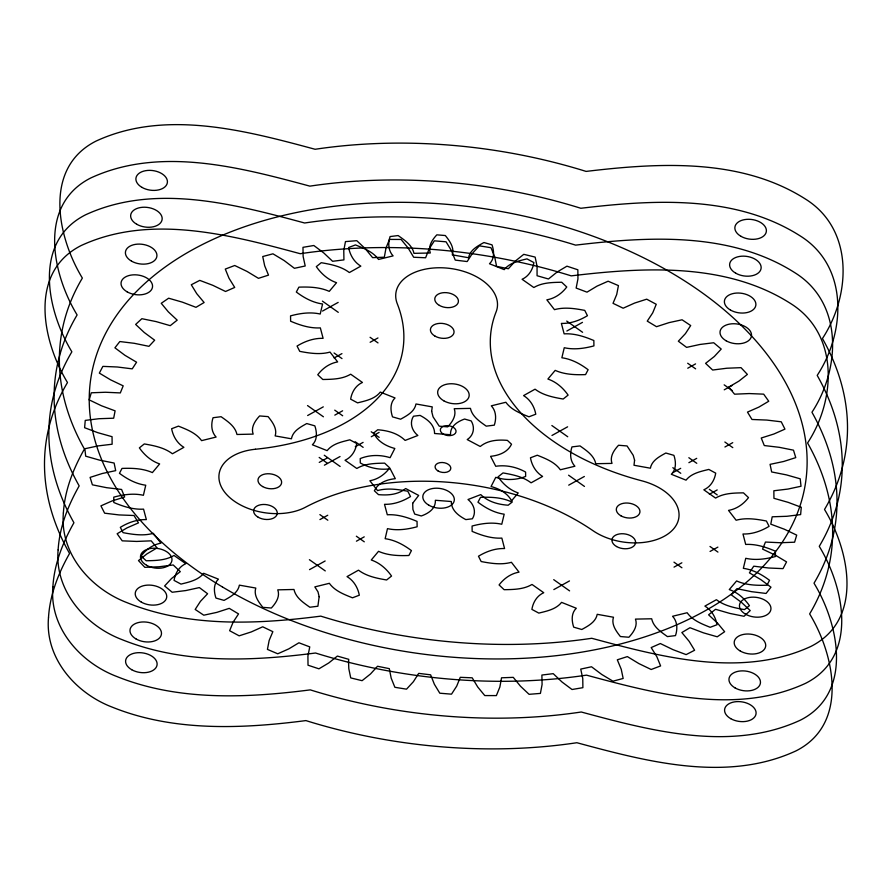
<?xml version="1.0" encoding="UTF-8"?>
<svg xmlns="http://www.w3.org/2000/svg" width="892" height="892" viewBox="0 0 892 892"><rect width="100%" height="100%" fill="white"/><g stroke="black" fill="none" stroke-linecap="round" stroke-linejoin="round"><path stroke-width="1.34" d="M322.525 311.063L338.168 302.41M334.11 357.948L341.937 353.622M370.135 342.272L377.963 337.945M307.651 415.516L323.294 406.852M334.801 415.126L342.617 410.799M319.247 462.402L327.063 458.075M371.284 436.734L379.1 432.408M355.272 446.714L363.1 442.387M324.387 465.189L340.03 456.537M566.844 331.021L582.476 322.369M319.938 519.579L327.754 515.253M356.421 541.188L364.237 536.85M309.524 569.631L325.156 560.979M551.97 435.463L567.613 426.811M687.754 368.218L695.57 363.891M724.237 389.815L732.053 385.489M568.706 485.148L584.349 476.484M688.892 462.68L696.719 458.354M672.891 472.66L680.707 468.333M724.928 446.992L732.745 442.666M709.363 494.268L717.19 489.942M553.832 589.59L569.475 580.937M674.029 567.122L681.856 562.796M710.054 551.446L717.882 547.119M724.17 384.842L732.109 390.462M687.687 363.245L695.637 368.853M566.721 321.075L582.599 332.303M724.861 442.019L732.8 447.639M688.836 457.707L696.775 463.316M709.307 489.295L717.246 494.915M672.824 467.687L680.763 473.306M551.858 425.529L567.736 436.757M709.999 546.473L717.937 552.092M322.402 301.117L338.28 312.345M568.583 475.202L584.461 486.43M370.08 337.299L378.018 342.918M673.973 562.15L681.912 567.769M334.054 352.987L341.993 358.595M371.217 431.761L379.167 437.381M334.745 410.153L342.684 415.772M307.539 405.57L323.417 416.798M553.72 579.655L569.598 590.883M355.217 441.752L363.155 447.36M324.264 455.243L340.142 466.471M319.18 457.429L327.13 463.048M356.354 536.215L364.293 541.823M319.871 514.606L327.821 520.226M309.401 559.697L325.279 570.925M431.661 411.335L433.044 416.809L439.232 426.175L447.728 426.867C452.188 422.106 456.737 415.549 454.229 408.714L470.441 408.369C472.191 416.653 479.851 421.559 486.24 426.153L494.302 425.149C496.465 418.694 496.231 411.011 491.302 405.827L505.864 402.27C511.339 409.952 520.549 413.409 528.945 416.798L535.78 414.211C534.397 406.663 530.261 399.605 523.582 395.602L535.066 389.18C543.161 395.346 553.386 397.341 563.164 399.036L568.104 395.111C563.108 387.931 556.285 381.887 547.9 379.044L555.192 370.381C564.703 374.629 575.318 374.952 585.553 374.607L588.118 369.723C580.38 363.891 571.594 359.097 561.871 357.77L564.257 347.724C574.113 349.932 584.293 348.482 593.916 345.895L593.849 340.532C584.472 336.552 574.47 333.273 564.145 333.853L561.38 323.406C570.657 323.696 579.61 320.473 587.438 315.701L584.751 310.394C574.827 308.487 564.413 306.881 554.478 309.658L546.852 299.823C554.935 298.43 561.904 293.49 566.755 287.001L561.704 282.251C552.271 282.418 542.191 282.508 533.84 287.525L522.076 279.274C528.8 276.33 532.78 269.618 533.884 262.582L526.971 258.87C518.888 260.888 509.7 262.705 504.236 269.64L489.496 263.764C494.714 258.836 494.112 251.076 492.038 244.854L483.943 242.535C477.688 246.002 469.984 249.961 468.556 257.743L452.289 254.833C454.652 247.563 449.557 240.873 445.331 235.533L436.835 234.841C432.364 239.602 427.814 246.147 430.312 252.994L413.966 253.339C412.204 245.055 404.544 240.149 398.144 235.555L390.094 236.558C387.931 243.025 388.165 250.697 393.104 255.892L378.543 259.449C373.068 251.767 363.858 248.322 355.451 244.921L348.627 247.519C350.01 255.067 354.157 262.125 360.836 266.128L349.363 272.551C341.268 266.385 331.032 264.4 321.254 262.694L316.314 266.63C321.321 273.811 328.156 279.854 336.54 282.697L329.26 291.361C319.737 287.113 309.134 286.789 298.887 287.146L296.334 292.03C304.072 297.861 312.858 302.656 322.581 303.982L320.217 314.029C310.36 311.81 300.169 313.27 290.547 315.868L290.625 321.22C300.002 325.201 310.003 328.479 320.339 327.888L323.105 338.336C313.828 338.057 304.886 341.279 297.058 346.051L299.745 351.359C309.669 353.254 320.083 354.86 330.018 352.084L337.655 361.918C329.583 363.323 322.614 368.262 317.764 374.752L322.815 379.49C332.259 379.323 342.327 379.234 350.679 374.205L362.442 382.467C355.73 385.4 351.749 392.123 350.656 399.159L357.569 402.861C365.653 400.842 374.841 399.036 380.293 392.09L395.033 397.955C389.826 402.894 390.428 410.654 392.513 416.876L400.62 419.195C406.863 415.728 414.568 411.758 415.984 403.976L432.252 406.886L431.661 411.335M48.514 617.454C44.801 658.408 75.965 693.374 112.448 707.222C173.605 731.83 241.732 728.853 305.9 720.591A396.494 246.816 8.1 0 0 576.879 742.724C646.8 761.567 726.657 782.942 795.932 750.919C848.961 724.215 834.823 655.319 809.635 613.919A396.494 246.816 8.1 0 0 807.572 442.978C836.027 399.716 839.249 333.82 790.513 303.458C725.921 262.259 644.136 267.176 571.226 275.862A396.494 246.816 8.1 0 0 300.258 253.718C230.337 234.875 150.48 213.511 81.205 245.523C28.176 272.227 42.303 341.134 67.491 382.534A396.494 246.816 8.1 0 0 69.565 553.464C58.448 573.11 49.874 594.73 48.514 617.454M52.884 586.735C49.172 627.689 80.347 662.656 116.819 676.504C177.987 701.112 246.103 698.135 310.271 689.873A396.494 246.816 8.1 0 0 581.249 712.006C651.171 730.849 731.027 752.224 800.302 720.201C853.332 693.497 839.205 624.601 814.006 583.201A396.494 246.816 8.1 0 0 811.943 412.26C840.398 368.998 843.62 303.102 794.895 272.74C730.292 231.541 648.506 236.447 575.608 245.133A396.494 246.816 8.1 0 0 304.629 223C234.708 204.156 154.851 182.793 85.576 214.805C32.547 241.509 46.685 310.416 71.873 351.805A396.494 246.816 8.1 0 0 73.936 522.745C62.819 542.392 54.245 564.012 52.884 586.735M58.125 549.873C54.423 590.816 85.587 625.794 122.059 639.642C183.228 664.25 251.343 661.273 315.523 653.011A396.494 246.816 8.1 0 0 586.49 675.144C656.423 693.987 736.268 715.351 805.543 683.339C858.583 656.635 844.445 587.739 819.257 546.339A396.494 246.816 8.1 0 0 817.195 375.398C845.649 332.125 848.872 266.24 800.135 235.878C735.543 194.679 653.758 199.585 580.848 208.271A396.494 246.816 8.1 0 0 309.881 186.138C239.948 167.295 160.103 145.931 90.828 177.943C37.798 204.647 51.926 273.543 77.113 314.943A396.494 246.816 8.1 0 0 79.176 485.884C68.071 505.53 59.485 527.15 58.125 549.873M63.377 513.012C59.664 553.954 90.839 588.932 127.311 602.78C188.48 627.388 256.595 624.4 320.774 616.138A396.494 246.816 8.1 0 0 591.742 638.282C661.663 657.125 741.52 678.489 810.795 646.477C863.824 619.773 849.697 550.866 824.509 509.466A396.494 246.816 8.1 0 0 822.435 338.536C850.89 295.263 854.112 229.367 805.387 199.016C740.784 157.817 658.998 162.723 586.1 171.409A396.494 246.816 8.1 0 0 315.121 149.276C245.2 130.433 165.343 109.058 96.068 141.081C43.039 167.785 57.177 236.681 82.365 278.081A396.494 246.816 8.1 0 0 84.428 449.022C73.311 468.657 64.737 490.277 63.377 513.012M348.527 661.864L348.817 668.71L350.723 677.909L362.085 680.685L370.492 673.984L377.528 666.257L389.291 668.643L391.187 678.154L394.877 687.297L406.518 689.17L413.375 681.733L418.705 673.371L430.635 674.831L434.382 684.287L439.801 693.207L451.508 694.166L456.726 686.104L460.261 677.318L472.191 677.82L477.722 686.996L484.769 695.57L496.376 695.593L499.855 687.041L501.538 677.797L513.268 677.362L520.493 686.238L529.079 694.322L540.407 693.407L542.091 684.498L541.89 675.043L553.23 673.661L562.049 682.034L572.028 689.505L582.889 687.676L582.766 678.544L580.737 669.089L591.519 666.77L601.732 674.452L612.949 681.187L623.162 678.466L621.233 669.256L617.309 659.812L627.366 656.601L638.906 663.603L651.182 669.502L660.604 665.923L656.88 656.791L651.182 647.57L660.348 643.533L672.992 649.655L686.126 654.616L694.6 650.257L689.159 641.337L681.856 632.551L689.973 627.723L703.453 632.841L717.246 636.799L724.639 631.714L717.558 623.14L708.594 614.811L715.562 609.292L729.801 613.417L744.028 616.294L750.228 610.574L741.62 602.501L731.228 594.808L736.926 588.675L751.621 591.686L766.072 593.448L770.978 587.181L760.976 579.722L749.425 572.831L753.74 566.175L768.581 568.003L783.02 568.628L786.554 561.893L775.315 555.17L762.571 549.115L765.47 542.057L780.4 542.737L794.594 542.202L796.701 535.122L784.414 529.246L770.777 524.162L772.204 516.803L786.889 516.29L800.626 514.595L801.272 507.28L788.127 502.341L773.944 498.316L773.855 490.767L787.971 489.061L801.027 486.252L800.202 478.814L786.398 474.878L771.647 471.957L770.075 464.353L783.6 461.498L795.764 457.618L793.479 450.17L779.251 447.316L764.288 445.554L761.244 438.005L773.855 434.025L784.949 429.13L781.247 421.805L766.797 420.065L751.978 419.474L747.485 412.104L758.902 407.087L768.737 401.244L763.675 394.152L749.235 393.562L734.562 394.186L728.742 387.095L738.955 381.096L747.384 374.417L741.029 367.66L726.846 368.229L712.663 370.035L705.583 363.356L714.347 356.477L721.227 349.051L713.7 342.751L699.975 344.457L686.606 347.378L678.344 341.212L685.446 333.597L690.687 325.547L682.09 319.793L669.056 322.625L656.512 326.695L647.258 321.131L652.732 312.836L656.244 304.295L646.711 299.177L634.569 303.079L623.151 308.208L613.027 303.325L616.707 294.516L618.435 285.607L608.121 281.214L597.049 286.12L587.003 292.152L576.143 288.06L577.949 278.917L577.849 269.785L566.933 266.173L557.11 272.027L548.468 278.995L537.073 275.728L537.051 266.295L535.144 257.086L523.771 254.332L515.375 261.022L508.34 268.748L496.588 266.362L494.67 256.851L490.979 247.708L479.35 245.835L472.492 253.272L467.174 261.557L455.232 260.107L451.475 250.719L446.056 241.799L434.348 240.84L429.141 248.901L425.607 257.766L413.676 257.253L408.146 248.021L401.088 239.446L389.481 239.424L386.013 247.965L384.329 257.208L372.6 257.643L365.363 248.768L356.778 240.684L345.46 241.598L343.777 250.507L343.933 259.884L332.593 261.289L323.807 252.971L313.828 245.501L302.979 247.329L303.135 256.461L305.209 265.983L294.427 268.302L284.158 260.553L272.952 253.819L262.727 256.539L264.668 265.749L268.514 275.126L258.468 278.337L246.984 271.402L234.719 265.504L225.286 269.072L229.01 278.215L234.708 287.436L225.542 291.483L212.898 285.351L199.763 280.378L191.289 284.749L196.731 293.658L204.123 302.511L195.984 307.327L182.436 302.165L168.644 298.207L161.251 303.291L168.332 311.854L177.196 320.139L170.238 325.669L156.089 321.588L141.861 318.7L135.651 324.432L144.259 332.504L154.662 340.198L148.964 346.33L134.268 343.308L119.818 341.547L114.912 347.824L124.902 355.284L136.576 362.208L132.239 368.853L117.309 366.991L102.87 366.378L99.335 373.101L110.563 379.825L123.196 385.846L120.32 392.915L105.49 392.257L91.285 392.792L89.178 399.872L101.465 405.76L115.101 410.844L113.674 418.203L98.99 418.716L85.253 420.4L84.606 427.714L97.752 432.665L112.058 436.69L112.124 444.227L97.908 445.933L84.863 448.743L85.688 456.18L99.48 460.116L114.109 463.037L115.692 470.642L102.279 473.496L90.103 477.387L92.389 484.824L106.627 487.69L121.591 489.452L124.635 497L112.013 500.969L100.919 505.864L104.632 513.19L119.071 514.929L134.012 515.509L138.472 522.879L126.976 527.908L117.142 533.75L122.204 540.842L136.643 541.433L151.205 540.842L157.048 547.922L146.912 553.899L138.483 560.589L144.827 567.334L159.032 566.777L173.204 564.971L180.295 571.649L171.52 578.529L164.63 585.955L172.178 592.255L185.893 590.549L199.362 587.583L207.591 593.749L200.41 601.398L195.181 609.448L203.777 615.201L216.812 612.38L229.266 608.355L238.543 613.908L233.135 622.17L229.623 630.711L239.145 635.829L251.299 631.926L262.716 626.797L272.852 631.67L269.15 640.489L267.433 649.398L277.746 653.791L288.807 648.874L298.92 642.786L309.758 646.89L307.918 656.088L308.019 665.209L318.935 668.822L328.747 662.968L337.354 656.077L348.75 659.333L348.527 661.864M634.591 460.194L633.989 465.256L650.379 468.2C651.84 460.428 659.556 456.481 665.822 453.024L673.917 455.355C675.98 461.588 676.537 469.348 671.308 474.265L686.026 480.152C691.512 473.228 700.711 471.433 708.806 469.426L715.707 473.15C714.581 480.186 710.567 486.887 703.833 489.808L715.574 498.082C723.947 493.086 734.027 493.008 743.46 492.852L748.499 497.602C743.616 504.08 736.625 509.009 728.53 510.391L736.134 520.237C746.08 517.483 756.483 519.099 766.406 521.017L769.082 526.336C761.222 531.086 752.268 534.297 742.98 533.996L745.701 544.443C756.026 543.875 766.027 547.175 775.393 551.167L775.449 556.519C765.804 559.094 755.624 560.533 745.757 558.303L743.337 568.338C753.06 569.687 761.835 574.493 769.551 580.335L766.964 585.219C756.728 585.553 746.113 585.208 736.602 580.948L729.277 589.59C737.651 592.444 744.463 598.487 749.436 605.69L744.474 609.604C734.707 607.887 724.482 605.88 716.41 599.703L704.892 606.103C711.56 610.117 715.674 617.186 717.023 624.723L710.177 627.31C701.792 623.898 692.593 620.431 687.141 612.737L672.568 616.272C677.485 621.479 677.675 629.15 675.489 635.606L667.417 636.587C661.05 631.993 653.401 627.065 651.684 618.78L635.461 619.104C637.947 625.95 633.365 632.495 628.893 637.245L620.397 636.542C616.171 631.19 611.098 624.489 613.484 617.242L597.216 614.309C595.767 622.081 588.062 626.039 581.796 629.496L573.701 627.165C571.638 620.932 571.07 613.172 576.299 608.255L561.57 602.368C556.084 609.303 546.896 611.098 538.801 613.105L531.9 609.392C533.015 602.345 537.029 595.644 543.752 592.723L532.011 584.45C523.637 589.456 513.569 589.534 504.125 589.69L499.085 584.94C503.969 578.462 510.949 573.534 519.033 572.151L511.428 562.306C501.494 565.06 491.079 563.443 481.156 561.536L478.48 556.218C486.33 551.457 495.283 548.245 504.571 548.547L501.839 538.099C491.514 538.668 481.513 535.378 472.147 531.387L472.091 526.035C481.725 523.459 491.916 522.01 501.772 524.24L504.181 514.193C494.458 512.855 485.683 508.061 477.967 502.207L480.543 497.335C490.79 497 501.393 497.335 510.904 501.594L518.219 492.942C509.845 490.087 503.032 484.044 498.059 476.852L503.01 472.927C512.788 474.644 523.013 476.651 531.086 482.828L542.592 476.417C535.925 472.403 531.799 465.345 530.45 457.797L537.285 455.221C545.681 458.622 554.88 462.089 560.332 469.772L574.905 466.237C569.988 461.041 569.787 453.359 571.973 446.903L580.034 445.922C586.412 450.516 594.061 455.433 595.789 463.717L612.001 463.394C609.515 456.548 614.086 450.003 618.557 445.253L627.054 445.944L633.22 455.321L634.591 460.194M319.158 596.715L317.898 606.226L309.847 607.24C303.436 602.658 295.765 597.763 293.97 589.478L277.769 589.846C280.3 596.67 275.795 603.248 271.346 608.021L262.85 607.352C258.602 602.011 253.473 595.343 255.792 588.062L239.379 585.152C237.986 592.924 230.292 596.904 224.059 600.383L215.953 598.075C213.857 591.853 213.221 584.093 218.429 579.153L203.677 573.3C198.236 580.246 189.059 582.075 180.987 584.104L174.063 580.402C175.133 573.366 179.091 566.632 185.804 563.688L174.018 555.448C165.678 560.477 155.609 560.577 146.177 560.756L141.114 556.028C145.942 549.528 152.889 544.577 160.961 543.172L153.301 533.338C143.367 536.125 132.964 534.531 123.04 532.647L120.331 527.339C128.147 522.556 137.089 519.322 146.355 519.601L143.556 509.142C133.231 509.745 123.219 506.478 113.83 502.508L113.752 497.156C123.364 494.547 133.544 493.075 143.4 495.283L145.742 485.226C136.008 483.91 127.21 479.127 119.461 473.306L122.003 468.412C132.25 468.044 142.854 468.367 152.387 472.593L159.635 463.929C151.25 461.086 144.393 455.054 139.375 447.884L144.303 443.937C154.093 445.632 164.329 447.617 172.424 453.772L183.886 447.327C177.196 443.324 173.037 436.277 171.632 428.729L178.445 426.131C186.863 429.509 196.073 432.954 201.581 440.637L216.12 437.058C211.181 431.873 210.913 424.202 213.054 417.724L221.105 416.709C227.516 421.303 235.187 426.198 236.971 434.482L253.172 434.114C250.641 427.29 255.157 420.712 259.617 415.94L268.102 416.62C272.361 421.961 277.479 428.628 275.16 435.909L291.428 438.797C292.81 431.014 300.504 427.034 306.737 423.555L314.843 425.852C316.939 432.074 317.585 439.834 312.39 444.785L327.141 450.638C332.571 443.681 341.748 441.852 349.82 439.823L356.744 443.525C355.685 450.56 351.727 457.284 345.026 460.239L356.811 468.478C365.151 463.439 375.22 463.338 384.642 463.149L389.715 467.887C384.887 474.388 377.94 479.338 369.868 480.755L377.55 490.578C387.474 487.79 397.888 489.373 407.811 491.258L410.521 496.565C402.705 501.36 393.773 504.593 384.508 504.315L387.306 514.773C397.642 514.171 407.644 517.438 417.043 521.396L417.133 526.759C407.51 529.369 397.341 530.829 387.485 528.633L385.143 538.69C394.877 540.006 403.675 544.789 411.435 550.609L408.893 555.493C398.657 555.872 388.042 555.549 378.52 551.323L371.273 559.998C379.669 562.841 386.515 568.862 391.543 576.042L386.626 579.978C376.837 578.295 366.601 576.31 358.495 570.166L347.033 576.611C353.734 580.603 357.904 587.661 359.32 595.209L352.496 597.807C344.078 594.429 334.868 590.983 329.36 583.312L314.82 586.891L317.998 591.842L319.158 596.715M412.684 503.255L412.907 509.432L414.702 514.082L421.303 515.966C428.272 513.491 435.865 508.808 435.374 500.278L451.307 501.516C451.229 510.447 458.789 515.866 465.825 519.601L472.381 518.787C476.584 512.131 473.897 504.158 467.999 499.52L480.755 494.603C488.114 501.806 498.215 504.526 508.195 505.218L512.22 502.018C508.262 493.521 499.765 488.838 491.057 486.53L495.751 477.343C505.563 480.375 516.1 480.331 525.644 476.428L525.6 472.069C516.524 466.951 506.087 464.754 495.729 466.271L490.589 456.325C498.907 455.5 507.682 452.3 511.517 444.238L507.403 440.38C497.981 439.555 487.902 440.191 480.242 446.491L467.218 439.578C473.775 435.43 475.146 427.313 471.188 420.924L464.587 419.039C457.618 421.515 450.025 426.198 450.516 434.727L434.571 433.501C434.638 424.57 427.09 419.151 420.054 415.404L413.487 416.218C409.283 422.886 411.97 430.847 417.869 435.486L405.124 440.414C397.765 433.2 387.663 430.49 377.673 429.788L373.659 432.988C377.617 441.484 386.113 446.178 394.822 448.475L390.116 457.674C380.315 454.641 369.779 454.686 360.234 458.577L360.29 462.948C369.355 468.055 379.791 470.262 390.15 468.735L395.301 478.681C386.983 479.517 378.197 482.717 374.372 490.778L378.487 494.636C387.908 495.461 397.988 494.826 405.637 488.526L418.671 495.428L412.684 503.255M443.357 434.148A7.928 4.939 8.1 0 0 455.99 431.984A7.928 4.939 8.1 0 0 445.197 425.785A7.928 4.939 8.1 0 0 443.357 434.148M439.366 305.398A11.897 7.404 8.1 0 0 458.321 302.143A11.897 7.404 8.1 0 0 442.131 292.844A11.897 7.404 8.1 0 0 439.366 305.398M620.899 515.799A11.897 7.404 8.1 0 0 639.854 512.543A11.897 7.404 8.1 0 0 623.664 503.244A11.897 7.404 8.1 0 0 620.899 515.799M255.435 449.245A208.159 129.585 8.1 0 0 397.319 303.882A51.212 31.878 8.1 0 1 446.223 268.024A51.212 31.878 8.1 0 1 496.086 311.944A208.159 129.585 8.1 0 0 641.772 480.799A51.212 31.878 8.1 0 1 672.423 530.183A51.212 31.878 8.1 0 1 593.046 530.729A208.159 129.585 8.1 0 0 305.465 507.236A51.212 31.878 8.1 0 1 225.921 493.711A51.212 31.878 8.1 0 1 255.435 449.245M262.571 486.53A11.897 7.404 8.1 0 0 281.526 483.274A11.897 7.404 8.1 0 0 265.337 473.975A11.897 7.404 8.1 0 0 262.571 486.53M438.117 471.009A7.928 4.939 8.1 0 0 450.75 468.846A7.928 4.939 8.1 0 0 439.957 462.647A7.928 4.939 8.1 0 0 438.117 471.009M222.454 586.981A361.137 224.806 8.1 0 0 802.733 496.565A361.137 224.806 8.1 0 0 319.369 208.371A361.137 224.806 8.1 0 0 222.454 586.981M136.766 224.271A15.855 9.868 8.1 0 0 162.032 219.934A15.855 9.868 8.1 0 0 140.445 207.535A15.855 9.868 8.1 0 0 136.766 224.271M735.744 273.197A15.855 9.868 8.1 0 0 761.01 268.86A15.855 9.868 8.1 0 0 739.423 256.461A15.855 9.868 8.1 0 0 735.744 273.197M141.337 602.122A15.855 9.868 8.1 0 0 166.603 597.796A15.855 9.868 8.1 0 0 145.017 585.397A15.855 9.868 8.1 0 0 141.337 602.122M740.304 651.048A15.855 9.868 8.1 0 0 765.581 646.722A15.855 9.868 8.1 0 0 743.984 634.323A15.855 9.868 8.1 0 0 740.304 651.048M428.918 505.24A15.855 9.868 8.1 0 0 454.184 500.914A15.855 9.868 8.1 0 0 432.598 488.515A15.855 9.868 8.1 0 0 428.918 505.24M127.143 291.851A15.855 9.868 8.1 0 0 152.42 287.525A15.855 9.868 8.1 0 0 130.823 275.126A15.855 9.868 8.1 0 0 127.143 291.851M726.121 340.777A15.855 9.868 8.1 0 0 751.387 336.451A15.855 9.868 8.1 0 0 729.801 324.052A15.855 9.868 8.1 0 0 726.121 340.777M131.715 669.714A15.855 9.868 8.1 0 0 156.981 665.376A15.855 9.868 8.1 0 0 135.394 652.977A15.855 9.868 8.1 0 0 131.715 669.714M730.693 718.64A15.855 9.868 8.1 0 0 755.959 714.302A15.855 9.868 8.1 0 0 734.372 701.904A15.855 9.868 8.1 0 0 730.693 718.64M131.514 261.133A15.855 9.868 8.1 0 0 156.791 256.807A15.855 9.868 8.1 0 0 135.194 244.408A15.855 9.868 8.1 0 0 131.514 261.133M730.492 310.059A15.855 9.868 8.1 0 0 755.758 305.733A15.855 9.868 8.1 0 0 734.172 293.334A15.855 9.868 8.1 0 0 730.492 310.059M136.086 638.984A15.855 9.868 8.1 0 0 161.352 634.658A15.855 9.868 8.1 0 0 139.765 622.259A15.855 9.868 8.1 0 0 136.086 638.984M735.064 687.91A15.855 9.868 8.1 0 0 760.33 683.584A15.855 9.868 8.1 0 0 738.743 671.185A15.855 9.868 8.1 0 0 735.064 687.91M434.995 336.117A11.897 7.404 8.1 0 0 453.95 332.872A11.897 7.404 8.1 0 0 437.76 323.573A11.897 7.404 8.1 0 0 434.995 336.117M258.201 517.248A11.897 7.404 8.1 0 0 277.156 513.993A11.897 7.404 8.1 0 0 260.955 504.694A11.897 7.404 8.1 0 0 258.201 517.248M616.528 546.517A11.897 7.404 8.1 0 0 635.483 543.261A11.897 7.404 8.1 0 0 619.293 533.962A11.897 7.404 8.1 0 0 616.528 546.517M443.781 400.798A15.855 9.868 8.1 0 0 469.047 396.461A15.855 9.868 8.1 0 0 447.461 384.062A15.855 9.868 8.1 0 0 443.781 400.798M142.018 187.409A15.855 9.868 8.1 0 0 167.283 183.072A15.855 9.868 8.1 0 0 145.697 170.673A15.855 9.868 8.1 0 0 142.018 187.409M740.984 236.335A15.855 9.868 8.1 0 0 766.25 231.998A15.855 9.868 8.1 0 0 744.664 219.599A15.855 9.868 8.1 0 0 740.984 236.335M146.578 565.26A15.855 9.868 8.1 0 0 171.844 560.934A15.855 9.868 8.1 0 0 150.257 548.535A15.855 9.868 8.1 0 0 146.578 565.26M745.556 614.187A15.855 9.868 8.1 0 0 770.822 609.86A15.855 9.868 8.1 0 0 749.235 597.462A15.855 9.868 8.1 0 0 745.556 614.187"/></g></svg>
